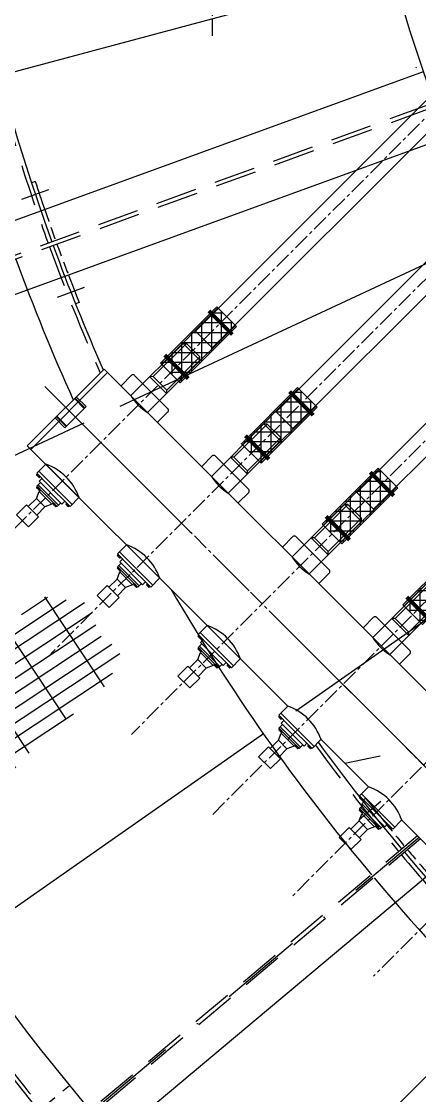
# Model space of a CAD drawing. Extents: x 0 to 39171, y 29931 to 57651.
# Drawn here: x 7516 to 8318, y 41440 to 43606 of the extents above; entities that cross this region are included whole.
import ezdxf

# ---------------------------------------------------------------- set-up
doc = ezdxf.new("R2010")
doc.units = 0
doc.header["$LTSCALE"] = 333.3
doc.header["$MEASUREMENT"] = 0
for name, pattern in [('CENTRO', [2, 1.25, -0.25, 0.25, -0.25]), ('DASHDOT', [1, 0.5, -0.25, 0, -0.25]), ('HIDDEN', [0.375, 0.25, -0.125]), ('LINEA-LINEETTA', [2, 1.25, -0.25, 0.25, -0.25]), ('NASCOSTA', [0.375, 0.25, -0.125]), ('PHANTOM', [2.5, 1.25, -0.25, 0.25, -0.25, 0.25, -0.25])]:
    doc.linetypes.add(name, pattern=pattern)
doc.layers.get('0').update_dxf_attribs({"linetype": 'CONTINUOUS'})
for name, color, linetype in [('50', 6, 'CONTINUOUS'), ('70', 7, 'DASHDOT'), ('LINEE025R', 1, 'CONTINUOUS'), ('QUOTA', 7, 'CONTINUOUS'), ('QUOTE', 1, 'CONTINUOUS')]:
    doc.layers.add(name, color=color, linetype=linetype)

# ---------------------------------------------------------------- blocks, each defined once
blk = doc.blocks.new('*X15')
at = {"color": 0}
for p, q in [((1270.3, 550), (1285.4, 550)), ((1300, 404.2), (1300, 544.5)), ((1257.2, 537.5), (1318.7, 537.5)), ((1244.1, 525), (1343.8, 525)), ((1250, 422), (1250, 530.6)), ((1350, 411.7), (1350, 522.7)), ((1370.6, 525), (1402.2, 525)), ((1400, 418), (1400, 527)), ((1234.8, 512.5), (1416.2, 512.5)), ((1232.3, 500), (1430.1, 500)), ((1229.8, 487.5), (1431.2, 487.5)), ((1228.9, 475), (1427.5, 475)), ((1230.6, 462.5), (1425.6, 462.5)), ((1232.2, 450), (1430.1, 450)), ((1233.7, 437.5), (1431.5, 437.5)), ((1246.8, 425), (1414.5, 425)), ((1259.9, 412.5), (1359.2, 412.5)), ((1273, 400), (1281.3, 400))]:
    blk.add_line(p, q, dxfattribs=at)
blk = doc.blocks.new('A$C34546F79')
at = {"layer": 'QUOTE'}
h = blk.add_hatch(dxfattribs=at)
h.set_pattern_fill('ANSI37', color=256, scale=160, angle=45, style=0)
h.set_pattern_definition([(90, (-32140.94, -61899.589), (-20, 2e-11), []), (180, (-32140.94, -61899.589), (-2e-11, -20), [])])
h.paths.add_polyline_path([(39.6, 152.7), (0, 113.1), (113.1, 0), (152.7, 39.6)])
at = {"layer": 'QUOTE', "color": 7}
for p, q in [((39.6, 152.7), (0, 113.1)), ((152.7, 39.6), (39.6, 152.7)), ((0, 113.1), (113.1, 0)), ((113.1, 0), (152.7, 39.6))]:
    blk.add_line(p, q, dxfattribs=at)
at = {"layer": 'QUOTE'}
for p, q in [((150.6, 37.5), (37.5, 150.6)), ((2.1, 115.3), (115.3, 2.1))]:
    blk.add_line(p, q, dxfattribs=at)
at = {"layer": 'QUOTE', "color": 7, "const_width": 8}
for points in [[(8.1, 97), (55.7, 144.7)], [(97, 8.1), (144.7, 55.7)]]:
    blk.add_lwpolyline(points, dxfattribs=at)
blk = doc.blocks.new('64F1')
at = {"color": 7}
for p, q in [((-25693.5, 40190.3), (-25856.1, 40923.8)), ((-25646.6, 40200.7), (-25809.2, 40934.2)), ((-25469, 40240.2), (-25610.9, 40880.6)), ((-25422.1, 40250.5), (-25564.1, 40891)), ((-25244.4, 40290), (-25365.8, 40837.4)), ((-25197.5, 40300.3), (-25318.9, 40847.7)), ((-25008.6, 40311.5), (-24988.1, 40218.7)), ((-25008.6, 40311.5), (-24988.1, 40218.7)), ((-24971.2, 40319.8), (-24950.7, 40227)), ((-24971.2, 40319.8), (-24950.7, 40227)), ((-24965.3, 40316), (-24933, 40170.3)), ((-24965.3, 40316), (-24933, 40170.3)), ((-24307.4, 40309.2), (-25727.9, 39994.2)), ((-24307.4, 40309.2), (-25727.9, 39994.2)), ((-25197.5, 40300.3), (-25244.4, 40290)), ((-25197.5, 40300.3), (-25244.4, 40290)), ((-25012.4, 40305.5), (-24980.1, 40159.8)), ((-25012.4, 40305.5), (-24980.1, 40159.8)), ((-25233.2, 40261.7), (-25195.8, 40270)), ((-25233.2, 40261.7), (-25195.8, 40270)), ((-25189.8, 40266.2), (-25195.8, 40270)), ((-25195.8, 40270), (-25175.2, 40177.2)), ((-25189.8, 40266.2), (-25195.8, 40270)), ((-25195.8, 40270), (-25175.2, 40177.2)), ((-25422.1, 40250.5), (-25469, 40240.2)), ((-25422.1, 40250.5), (-25469, 40240.2)), ((-25237, 40255.7), (-25189.8, 40266.2)), ((-25237, 40255.7), (-25189.8, 40266.2)), ((-25233.2, 40261.7), (-25237, 40255.7)), ((-25233.2, 40261.7), (-25237, 40255.7)), ((-25237, 40255.7), (-25204.7, 40110)), ((-25237, 40255.7), (-25204.7, 40110)), ((-25233.2, 40261.7), (-25212.6, 40169)), ((-25233.2, 40261.7), (-25212.6, 40169)), ((-25189.8, 40266.2), (-25157.5, 40120.5)), ((-25189.8, 40266.2), (-25157.5, 40120.5)), ((-24944.7, 40223.2), (-24950.7, 40227)), ((-24944.7, 40223.2), (-24950.7, 40227)), ((-24944.7, 40223.2), (-24950.7, 40227)), ((-24944.7, 40223.2), (-24950.7, 40227)), ((-25461.5, 40206), (-25414.4, 40216.4)), ((-25461.5, 40206), (-25414.4, 40216.4)), ((-25457.7, 40211.9), (-25461.5, 40206)), ((-25457.7, 40211.9), (-25461.5, 40206)), ((-25461.5, 40206), (-25429.2, 40060.2)), ((-25461.5, 40206), (-25429.2, 40060.2)), ((-25457.7, 40211.9), (-25420.3, 40220.2)), ((-25457.7, 40211.9), (-25420.3, 40220.2)), ((-25457.7, 40211.9), (-25437.2, 40119.2)), ((-25457.7, 40211.9), (-25437.2, 40119.2)), ((-25414.4, 40216.4), (-25420.3, 40220.2)), ((-25420.3, 40220.2), (-25399.8, 40127.5)), ((-25414.4, 40216.4), (-25420.3, 40220.2)), ((-25420.3, 40220.2), (-25399.8, 40127.5)), ((-25414.4, 40216.4), (-25382.1, 40070.7)), ((-25414.4, 40216.4), (-25382.1, 40070.7)), ((-24917.2, 40208.8), (-25010.8, 40188.1)), ((-24917.2, 40208.8), (-25010.8, 40188.1)), ((-24917.2, 40208.8), (-25010.8, 40188.1)), ((-24917.2, 40208.8), (-25010.8, 40188.1)), ((-24988.1, 40218.7), (-24991.9, 40212.8)), ((-24988.1, 40218.7), (-24991.9, 40212.8)), ((-24988.1, 40218.7), (-24991.9, 40212.8)), ((-24988.1, 40218.7), (-24991.9, 40212.8)), ((-24905.9, 40176.5), (-24912.5, 40205.9)), ((-24905.9, 40176.5), (-24912.5, 40205.9)), ((-24905.9, 40176.5), (-24912.5, 40205.9)), ((-24905.9, 40176.5), (-24912.5, 40205.9)), ((-25646.6, 40200.7), (-25693.5, 40190.5)), ((-25646.6, 40200.7), (-25693.5, 40190.5)), ((-25007.3, 40154), (-25013.8, 40183.4)), ((-25007.3, 40154), (-25013.8, 40183.4)), ((-25007.3, 40154), (-25013.8, 40183.4)), ((-25007.3, 40154), (-25013.8, 40183.4)), ((-25686.1, 40156.2), (-25638.9, 40166.6)), ((-25686.1, 40156.2), (-25638.9, 40166.6)), ((-25682.3, 40162.1), (-25686.1, 40156.2)), ((-25682.3, 40162.1), (-25686.1, 40156.2)), ((-25682.3, 40162.1), (-25644.9, 40170.4)), ((-25682.3, 40162.1), (-25644.9, 40170.4)), ((-25682.3, 40162.1), (-25661.7, 40069.4)), ((-25682.3, 40162.1), (-25661.7, 40069.4)), ((-25638.9, 40166.6), (-25644.9, 40170.4)), ((-25644.9, 40170.4), (-25624.3, 40077.7)), ((-25638.9, 40166.6), (-25644.9, 40170.4)), ((-25644.9, 40170.4), (-25624.3, 40077.7)), ((-25638.9, 40166.6), (-25606.6, 40020.9)), ((-25638.9, 40166.6), (-25606.6, 40020.9)), ((-25141.7, 40159.1), (-25235.3, 40138.3)), ((-25141.7, 40159.1), (-25235.3, 40138.3)), ((-25141.7, 40159.1), (-25235.3, 40138.3)), ((-25141.7, 40159.1), (-25235.3, 40138.3)), ((-25212.6, 40169), (-25216.4, 40163)), ((-25212.6, 40169), (-25216.4, 40163)), ((-25212.6, 40169), (-25216.4, 40163)), ((-25212.6, 40169), (-25216.4, 40163)), ((-25169.3, 40173.4), (-25175.2, 40177.2)), ((-25169.3, 40173.4), (-25175.2, 40177.2)), ((-25169.3, 40173.4), (-25175.2, 40177.2)), ((-25169.3, 40173.4), (-25175.2, 40177.2)), ((-25686.1, 40156.2), (-25653.8, 40010.5)), ((-25686.1, 40156.2), (-25653.8, 40010.5)), ((-25130.5, 40126.7), (-25137, 40156.1)), ((-25130.5, 40126.7), (-25137, 40156.1)), ((-25130.5, 40126.7), (-25137, 40156.1)), ((-25130.5, 40126.7), (-25137, 40156.1)), ((-25437.2, 40119.2), (-25441, 40113.2)), ((-25437.2, 40119.2), (-25441, 40113.2)), ((-25437.2, 40119.2), (-25441, 40113.2)), ((-25437.2, 40119.2), (-25441, 40113.2)), ((-25393.8, 40123.7), (-25399.8, 40127.5)), ((-25393.8, 40123.7), (-25399.8, 40127.5)), ((-25393.8, 40123.7), (-25399.8, 40127.5)), ((-25393.8, 40123.7), (-25399.8, 40127.5)), ((-25231.8, 40104.2), (-25238.3, 40133.6)), ((-25231.8, 40104.2), (-25238.3, 40133.6)), ((-25231.8, 40104.2), (-25238.3, 40133.6)), ((-25231.8, 40104.2), (-25238.3, 40133.6)), ((-25366.3, 40109.3), (-25459.9, 40088.5)), ((-25366.3, 40109.3), (-25459.9, 40088.5)), ((-25366.3, 40109.3), (-25459.9, 40088.5)), ((-25366.3, 40109.3), (-25459.9, 40088.5)), ((-25355, 40076.9), (-25361.6, 40106.3)), ((-25355, 40076.9), (-25361.6, 40106.3)), ((-25355, 40076.9), (-25361.6, 40106.3)), ((-25355, 40076.9), (-25361.6, 40106.3)), ((-25618.4, 40073.9), (-25624.3, 40077.7)), ((-25618.4, 40073.9), (-25624.3, 40077.7)), ((-25618.4, 40073.9), (-25624.3, 40077.7)), ((-25618.4, 40073.9), (-25624.3, 40077.7)), ((-25456.3, 40054.4), (-25462.9, 40083.8)), ((-25456.3, 40054.4), (-25462.9, 40083.8)), ((-25456.3, 40054.4), (-25462.9, 40083.8)), ((-25456.3, 40054.4), (-25462.9, 40083.8)), ((-25590.8, 40059.5), (-25684.4, 40038.7)), ((-25590.8, 40059.5), (-25684.4, 40038.7)), ((-25590.8, 40059.5), (-25684.4, 40038.7)), ((-25590.8, 40059.5), (-25684.4, 40038.7)), ((-25661.7, 40069.4), (-25665.5, 40063.4)), ((-25661.7, 40069.4), (-25665.5, 40063.4)), ((-25661.7, 40069.4), (-25665.5, 40063.4)), ((-25661.7, 40069.4), (-25665.5, 40063.4)), ((-25579.6, 40027.1), (-25586.1, 40056.5)), ((-25579.6, 40027.1), (-25586.1, 40056.5)), ((-25579.6, 40027.1), (-25586.1, 40056.5)), ((-25579.6, 40027.1), (-25586.1, 40056.5)), ((-25680.9, 40004.7), (-25687.4, 40034.1)), ((-25680.9, 40004.7), (-25687.4, 40034.1)), ((-25680.9, 40004.7), (-25687.4, 40034.1)), ((-25680.9, 40004.7), (-25687.4, 40034.1)), ((-24506.5, 40040.6), (-24638.3, 40011.4)), ((-24506.5, 40040.6), (-24638.3, 40011.4)), ((-25680.5, 39780.3), (-25727.9, 39994.2)), ((-25680.5, 39780.3), (-25727.9, 39994.2)), ((-25670.7, 39782.5), (-25718.1, 39996.4)), ((-25670.7, 39782.5), (-25718.1, 39996.4)), ((-24731, 39990.8), (-24862.8, 39961.6)), ((-24731, 39990.8), (-24862.8, 39961.6)), ((-24955.6, 39941), (-25087.4, 39911.8)), ((-24955.6, 39941), (-25087.4, 39911.8)), ((-25180.1, 39891.3), (-25087.4, 39911.8)), ((-25180.1, 39891.3), (-25680.5, 39780.3)), ((-25629.2, 39791.7), (-25536.4, 39812.3))]:
    blk.add_line(p, q, dxfattribs=at)
at = {"color": 7, "linetype": 'LINEA-LINEETTA'}
for p, q in [((-25762.7, 39874.3), (-23880.9, 40291.5)), ((-24991.9, 40212.8), (-24944.7, 40223.2)), ((-24991.9, 40212.8), (-24944.7, 40223.2)), ((-24991.9, 40212.8), (-24944.7, 40223.2)), ((-24991.9, 40212.8), (-24944.7, 40223.2)), ((-24988.1, 40218.7), (-24950.7, 40227)), ((-24988.1, 40218.7), (-24950.7, 40227)), ((-24988.1, 40218.7), (-24950.7, 40227)), ((-24988.1, 40218.7), (-24950.7, 40227)), ((-25216.4, 40163), (-25169.3, 40173.4)), ((-25216.4, 40163), (-25169.3, 40173.4)), ((-25216.4, 40163), (-25169.3, 40173.4)), ((-25216.4, 40163), (-25169.3, 40173.4)), ((-25212.6, 40169), (-25175.2, 40177.2)), ((-25212.6, 40169), (-25175.2, 40177.2)), ((-25212.6, 40169), (-25175.2, 40177.2)), ((-25212.6, 40169), (-25175.2, 40177.2)), ((-25441, 40113.2), (-25393.8, 40123.7)), ((-25441, 40113.2), (-25393.8, 40123.7)), ((-25441, 40113.2), (-25393.8, 40123.7)), ((-25441, 40113.2), (-25393.8, 40123.7)), ((-25437.2, 40119.2), (-25399.8, 40127.5)), ((-25437.2, 40119.2), (-25399.8, 40127.5)), ((-25437.2, 40119.2), (-25399.8, 40127.5)), ((-25437.2, 40119.2), (-25399.8, 40127.5)), ((-25665.5, 40063.4), (-25618.4, 40073.9)), ((-25665.5, 40063.4), (-25618.4, 40073.9)), ((-25665.5, 40063.4), (-25618.4, 40073.9)), ((-25665.5, 40063.4), (-25618.4, 40073.9)), ((-25661.7, 40069.4), (-25624.3, 40077.7)), ((-25661.7, 40069.4), (-25624.3, 40077.7)), ((-25661.7, 40069.4), (-25624.3, 40077.7)), ((-25661.7, 40069.4), (-25624.3, 40077.7))]:
    blk.add_line(p, q, dxfattribs=at)
at = {"color": 7, "linetype": 'Continuous'}
for p, q in [((-24632.7, 39986.3), (-24638.2, 40011.1)), ((-24632.7, 39986.3), (-24638.2, 40011.1)), ((-24725.4, 39965.7), (-24731, 39990.8)), ((-24725.4, 39965.7), (-24731, 39990.8)), ((-24726.7, 39971.6), (-24646.9, 39989.3)), ((-24726.7, 39971.6), (-24646.9, 39989.3)), ((-24695.3, 39972.4), (-24632.7, 39986.3)), ((-24695.3, 39972.4), (-24632.7, 39986.3)), ((-24646.9, 39989.3), (-24634, 39992.1)), ((-24646.9, 39989.3), (-24634, 39992.1)), ((-24634.7, 39985.8), (-24642, 39984.2)), ((-24634.7, 39985.8), (-24642, 39984.2)), ((-24636.2, 39984.1), (-24636.5, 39985.4)), ((-24636.2, 39984.1), (-24636.5, 39985.4)), ((-24634.4, 39984.5), (-24634.7, 39985.8)), ((-24634.4, 39984.5), (-24634.7, 39985.8)), ((-24725.4, 39965.7), (-24695.3, 39972.4)), ((-24725.4, 39965.7), (-24695.3, 39972.4)), ((-24723.5, 39966.2), (-24716.2, 39967.8)), ((-24723.5, 39966.2), (-24716.2, 39967.8)), ((-24723.2, 39964.8), (-24723.5, 39966.2)), ((-24723.2, 39964.8), (-24723.5, 39966.2)), ((-24723.2, 39964.8), (-24723, 39964)), ((-24723.2, 39964.8), (-24723, 39964)), ((-24716.5, 39964.9), (-24722, 39963.7)), ((-24716.5, 39964.9), (-24722, 39963.7)), ((-24721.3, 39965.2), (-24721.6, 39966.6)), ((-24721.3, 39965.2), (-24721.6, 39966.6)), ((-24721.3, 39965.2), (-24721.2, 39964.4)), ((-24721.3, 39965.2), (-24721.2, 39964.4)), ((-24717.7, 39966.1), (-24718, 39967.4)), ((-24717.7, 39966.1), (-24718, 39967.4)), ((-24717.7, 39966.1), (-24717.5, 39965.2)), ((-24717.7, 39966.1), (-24717.5, 39965.2)), ((-24715.9, 39966.5), (-24716.2, 39967.8)), ((-24715.9, 39966.5), (-24716.2, 39967.8)), ((-24715.9, 39966.5), (-24715.7, 39965.6)), ((-24715.9, 39966.5), (-24715.7, 39965.6)), ((-24709.1, 39961.2), (-24710.8, 39969)), ((-24709.1, 39961.2), (-24710.8, 39969)), ((-24709.1, 39961.2), (-24645.6, 39975.2)), ((-24709.1, 39961.2), (-24645.6, 39975.2)), ((-24704.2, 39955.5), (-24647.6, 39968.1)), ((-24704.2, 39955.5), (-24647.6, 39968.1)), ((-24703.5, 39952.1), (-24646.8, 39964.6)), ((-24703.5, 39952.1), (-24646.8, 39964.6)), ((-24648.3, 39964.3), (-24655.6, 39962.7)), ((-24648.3, 39964.3), (-24655.6, 39962.7)), ((-24653.5, 39961.8), (-24653.8, 39963.1)), ((-24653.5, 39961.8), (-24653.8, 39963.1)), ((-24649.9, 39962.6), (-24650.2, 39963.9)), ((-24649.9, 39962.6), (-24650.2, 39963.9)), ((-24646.8, 39964.6), (-24649, 39974.5)), ((-24646.8, 39964.6), (-24649, 39974.5)), ((-24648, 39963), (-24648.3, 39964.3)), ((-24648, 39963), (-24648.3, 39964.3)), ((-24645.6, 39975.2), (-24647.3, 39983)), ((-24645.6, 39975.2), (-24647.3, 39983)), ((-24641.7, 39982.9), (-24642, 39984.2)), ((-24641.7, 39982.9), (-24642, 39984.2)), ((-24641.7, 39982.9), (-24641.5, 39982.1)), ((-24641.7, 39982.9), (-24641.5, 39982.1)), ((-24640.5, 39981.7), (-24635, 39983)), ((-24640.5, 39981.7), (-24635, 39983)), ((-24639.9, 39983.3), (-24640.2, 39984.6)), ((-24639.9, 39983.3), (-24640.2, 39984.6)), ((-24639.9, 39983.3), (-24639.7, 39982.5)), ((-24639.9, 39983.3), (-24639.7, 39982.5)), ((-24636.2, 39984.1), (-24636, 39983.3)), ((-24636.2, 39984.1), (-24636, 39983.3)), ((-24634.4, 39984.5), (-24634.2, 39983.7)), ((-24634.4, 39984.5), (-24634.2, 39983.7)), ((-24871.5, 39939.5), (-24858.5, 39942.4)), ((-24871.5, 39939.5), (-24858.5, 39942.4)), ((-24857.2, 39936.5), (-24862.7, 39961.3)), ((-24857.2, 39936.5), (-24862.7, 39961.3)), ((-24703.5, 39952.1), (-24705.7, 39961.9)), ((-24703.5, 39952.1), (-24705.7, 39961.9)), ((-24702, 39952.4), (-24694.7, 39954)), ((-24702, 39952.4), (-24694.7, 39954)), ((-24701.7, 39951.1), (-24702, 39952.4)), ((-24701.7, 39951.1), (-24702, 39952.4)), ((-24701.7, 39951.1), (-24701.5, 39950.3)), ((-24701.7, 39951.1), (-24701.5, 39950.3)), ((-24695, 39951.1), (-24700.5, 39949.9)), ((-24695, 39951.1), (-24700.5, 39949.9)), ((-24699.9, 39951.5), (-24700.1, 39952.8)), ((-24699.9, 39951.5), (-24700.1, 39952.8)), ((-24699.9, 39951.5), (-24699.7, 39950.7)), ((-24699.9, 39951.5), (-24699.7, 39950.7)), ((-24696.2, 39952.3), (-24696.5, 39953.6)), ((-24696.2, 39952.3), (-24696.5, 39953.6)), ((-24696.2, 39952.3), (-24696, 39951.5)), ((-24696.2, 39952.3), (-24696, 39951.5)), ((-24694.4, 39952.7), (-24694.7, 39954)), ((-24694.4, 39952.7), (-24694.7, 39954)), ((-24694.4, 39952.7), (-24694.2, 39951.9)), ((-24694.4, 39952.7), (-24694.2, 39951.9)), ((-24692.9, 39954.4), (-24692, 39950.4)), ((-24692.9, 39954.4), (-24692, 39950.4)), ((-24692, 39950.4), (-24656.5, 39958.2)), ((-24692, 39950.4), (-24656.5, 39958.2)), ((-24683.1, 39938), (-24692, 39950.4)), ((-24683.1, 39938), (-24692, 39950.4)), ((-24683.1, 39938), (-24659.4, 39943.3)), ((-24683.1, 39938), (-24659.4, 39943.3)), ((-24656.5, 39958.2), (-24659.4, 39943.3)), ((-24656.5, 39958.2), (-24659.4, 39943.3)), ((-24654.3, 39920.4), (-24659.4, 39943.3)), ((-24654.3, 39920.4), (-24659.4, 39943.3)), ((-24657.4, 39962.3), (-24656.5, 39958.2)), ((-24657.4, 39962.3), (-24656.5, 39958.2)), ((-24655.3, 39961.3), (-24655.6, 39962.7)), ((-24655.3, 39961.3), (-24655.6, 39962.7)), ((-24655.3, 39961.3), (-24655.2, 39960.5)), ((-24655.3, 39961.3), (-24655.2, 39960.5)), ((-24654.1, 39960.2), (-24648.6, 39961.4)), ((-24654.1, 39960.2), (-24648.6, 39961.4)), ((-24653.5, 39961.8), (-24653.3, 39960.9)), ((-24653.5, 39961.8), (-24653.3, 39960.9)), ((-24649.9, 39962.6), (-24649.7, 39961.7)), ((-24649.9, 39962.6), (-24649.7, 39961.7)), ((-24648, 39963), (-24647.9, 39962.1)), ((-24648, 39963), (-24647.9, 39962.1)), ((-24950, 39915.9), (-24955.6, 39941)), ((-24950, 39915.9), (-24955.6, 39941)), ((-24951.3, 39921.8), (-24871.5, 39939.5)), ((-24951.3, 39921.8), (-24871.5, 39939.5)), ((-24950, 39915.9), (-24919.8, 39922.6)), ((-24933.6, 39911.4), (-24870.1, 39925.5)), ((-24919.8, 39922.6), (-24857.2, 39936.5)), ((-24871.4, 39914.8), (-24873.6, 39924.7)), ((-24870.1, 39925.5), (-24871.8, 39933.3)), ((-24859.2, 39936.1), (-24866.5, 39934.4)), ((-24866.2, 39933.1), (-24866.5, 39934.4)), ((-24866.2, 39933.1), (-24866.1, 39932.3)), ((-24865, 39932), (-24859.5, 39933.2)), ((-24864.4, 39933.5), (-24864.7, 39934.8)), ((-24864.4, 39933.5), (-24864.2, 39932.7)), ((-24860.8, 39934.3), (-24861, 39935.7)), ((-24860.8, 39934.3), (-24860.6, 39933.5)), ((-24858.9, 39934.7), (-24859.2, 39936.1)), ((-24858.9, 39934.7), (-24858.7, 39933.9)), ((-24678, 39915.1), (-24683.1, 39938)), ((-24678, 39915.1), (-24683.1, 39938)), ((-24682.7, 39914.1), (-24649.6, 39921.4)), ((-24643.5, 39893.8), (-24649.6, 39921.4)), ((-25081.8, 39886.7), (-25087.3, 39911.5)), ((-25081.8, 39886.7), (-25087.3, 39911.5)), ((-24948, 39916.4), (-24940.7, 39918)), ((-24947.7, 39915.1), (-24948, 39916.4)), ((-24947.7, 39915.1), (-24947.5, 39914.2)), ((-24941, 39915.1), (-24946.5, 39913.9)), ((-24945.9, 39915.5), (-24946.2, 39916.8)), ((-24945.9, 39915.5), (-24945.7, 39914.6)), ((-24942.2, 39916.3), (-24942.5, 39917.6)), ((-24942.2, 39916.3), (-24942.1, 39915.5)), ((-24940.4, 39916.7), (-24940.7, 39918)), ((-24940.4, 39916.7), (-24940.2, 39915.9)), ((-24933.6, 39911.4), (-24935.4, 39919.2)), ((-24928, 39902.3), (-24930.2, 39912.1)), ((-24928.8, 39905.7), (-24872.1, 39918.3)), ((-24928, 39902.3), (-24871.4, 39914.8)), ((-24926.5, 39902.6), (-24919.2, 39904.2)), ((-24926.2, 39901.3), (-24926.5, 39902.6)), ((-24926.2, 39901.3), (-24926, 39900.5)), ((-24919.5, 39901.3), (-24925, 39900.1)), ((-24924.4, 39901.7), (-24924.7, 39903)), ((-24924.4, 39901.7), (-24924.2, 39900.9)), ((-24920.7, 39902.5), (-24921, 39903.8)), ((-24920.7, 39902.5), (-24920.6, 39901.7)), ((-24918.9, 39902.9), (-24919.2, 39904.2)), ((-24918.9, 39902.9), (-24918.7, 39902.1)), ((-24917.5, 39904.6), (-24916.6, 39900.6)), ((-24916.6, 39900.6), (-24881, 39908.5)), ((-24907.6, 39888.2), (-24916.6, 39900.6)), ((-24881, 39908.5), (-24883.9, 39893.5)), ((-24881.9, 39912.5), (-24881, 39908.5)), ((-24872.9, 39914.5), (-24880.2, 39912.9)), ((-24879.9, 39911.6), (-24880.2, 39912.9)), ((-24879.9, 39911.6), (-24879.7, 39910.7)), ((-24878.7, 39910.4), (-24873.2, 39911.6)), ((-24878.1, 39912), (-24878.4, 39913.3)), ((-24878.1, 39912), (-24877.9, 39911.2)), ((-24874.4, 39912.8), (-24874.7, 39914.1)), ((-24874.4, 39912.8), (-24874.2, 39912)), ((-24872.6, 39913.2), (-24872.9, 39914.5)), ((-24872.6, 39913.2), (-24872.4, 39912.4)), ((-24676.6, 39886.5), (-24682.7, 39914.1)), ((-25174.5, 39866.2), (-25180.1, 39891.3)), ((-25174.5, 39866.2), (-25180.1, 39891.3)), ((-25175.8, 39872), (-25096, 39889.7)), ((-25175.8, 39872), (-25096, 39889.7)), ((-25144.4, 39872.8), (-25081.8, 39886.7)), ((-25144.4, 39872.8), (-25081.8, 39886.7)), ((-25094.7, 39875.7), (-25096.4, 39883.5)), ((-25094.7, 39875.7), (-25096.4, 39883.5)), ((-25096, 39889.7), (-25083.1, 39892.6)), ((-25096, 39889.7), (-25083.1, 39892.6)), ((-25083.8, 39886.3), (-25091.1, 39884.7)), ((-25083.8, 39886.3), (-25091.1, 39884.7)), ((-25090.8, 39883.3), (-25091.1, 39884.7)), ((-25090.8, 39883.3), (-25091.1, 39884.7)), ((-25090.8, 39883.3), (-25090.6, 39882.5)), ((-25090.8, 39883.3), (-25090.6, 39882.5)), ((-25089.6, 39882.2), (-25084.1, 39883.4)), ((-25089.6, 39882.2), (-25084.1, 39883.4)), ((-25089, 39883.7), (-25089.2, 39885.1)), ((-25089, 39883.7), (-25089.2, 39885.1)), ((-25089, 39883.7), (-25088.8, 39882.9)), ((-25089, 39883.7), (-25088.8, 39882.9)), ((-25085.3, 39884.6), (-25085.6, 39885.9)), ((-25085.3, 39884.6), (-25085.6, 39885.9)), ((-25085.3, 39884.6), (-25085.1, 39883.7)), ((-25085.3, 39884.6), (-25085.1, 39883.7)), ((-25083.5, 39885), (-25083.8, 39886.3)), ((-25083.5, 39885), (-25083.8, 39886.3)), ((-25083.5, 39885), (-25083.3, 39884.1)), ((-25083.5, 39885), (-25083.3, 39884.1)), ((-24907.6, 39888.2), (-24883.9, 39893.5)), ((-24902.6, 39865.4), (-24907.6, 39888.2)), ((-24878.8, 39870.6), (-24883.9, 39893.5)), ((-24643.5, 39893.8), (-24676.6, 39886.5)), ((-25306.3, 39836.9), (-25311.8, 39861.8)), ((-25174.5, 39866.2), (-25144.4, 39872.8)), ((-25174.5, 39866.2), (-25144.4, 39872.8)), ((-25172.6, 39866.6), (-25165.2, 39868.2)), ((-25172.6, 39866.6), (-25165.2, 39868.2)), ((-25172.3, 39865.3), (-25172.6, 39866.6)), ((-25172.3, 39865.3), (-25172.6, 39866.6)), ((-25172.3, 39865.3), (-25172.1, 39864.5)), ((-25172.3, 39865.3), (-25172.1, 39864.5)), ((-25165.6, 39865.3), (-25171, 39864.1)), ((-25165.6, 39865.3), (-25171, 39864.1)), ((-25170.4, 39865.7), (-25170.7, 39867)), ((-25170.4, 39865.7), (-25170.7, 39867)), ((-25170.4, 39865.7), (-25170.3, 39864.9)), ((-25170.4, 39865.7), (-25170.3, 39864.9)), ((-25166.8, 39866.5), (-25167.1, 39867.8)), ((-25166.8, 39866.5), (-25167.1, 39867.8)), ((-25166.8, 39866.5), (-25166.6, 39865.7)), ((-25166.8, 39866.5), (-25166.6, 39865.7)), ((-25165, 39866.9), (-25165.2, 39868.2)), ((-25165, 39866.9), (-25165.2, 39868.2)), ((-25165, 39866.9), (-25164.8, 39866.1)), ((-25165, 39866.9), (-25164.8, 39866.1)), ((-25158.2, 39861.6), (-25159.9, 39869.4)), ((-25158.2, 39861.6), (-25159.9, 39869.4)), ((-25158.2, 39861.6), (-25094.7, 39875.7)), ((-25158.2, 39861.6), (-25094.7, 39875.7)), ((-25152.6, 39852.5), (-25154.8, 39862.4)), ((-25152.6, 39852.5), (-25154.8, 39862.4)), ((-25153.3, 39856), (-25096.7, 39868.5)), ((-25153.3, 39856), (-25096.7, 39868.5)), ((-25152.6, 39852.5), (-25095.9, 39865.1)), ((-25152.6, 39852.5), (-25095.9, 39865.1)), ((-25142, 39854.8), (-25141.1, 39850.8)), ((-25142, 39854.8), (-25141.1, 39850.8)), ((-25141.1, 39850.8), (-25105.6, 39858.7)), ((-25141.1, 39850.8), (-25105.6, 39858.7)), ((-25105.6, 39858.7), (-25108.5, 39843.7)), ((-25105.6, 39858.7), (-25108.5, 39843.7)), ((-25106.5, 39862.7), (-25105.6, 39858.7)), ((-25106.5, 39862.7), (-25105.6, 39858.7)), ((-25097.4, 39864.7), (-25104.7, 39863.1)), ((-25097.4, 39864.7), (-25104.7, 39863.1)), ((-25104.4, 39861.8), (-25104.7, 39863.1)), ((-25104.4, 39861.8), (-25104.7, 39863.1)), ((-25104.4, 39861.8), (-25104.3, 39861)), ((-25104.4, 39861.8), (-25104.3, 39861)), ((-25103.2, 39860.6), (-25097.7, 39861.8)), ((-25103.2, 39860.6), (-25097.7, 39861.8)), ((-25102.6, 39862.2), (-25102.9, 39863.5)), ((-25102.6, 39862.2), (-25102.9, 39863.5)), ((-25102.6, 39862.2), (-25102.4, 39861.4)), ((-25102.6, 39862.2), (-25102.4, 39861.4)), ((-25099, 39863), (-25099.2, 39864.3)), ((-25099, 39863), (-25099.2, 39864.3)), ((-25099, 39863), (-25098.8, 39862.2)), ((-25099, 39863), (-25098.8, 39862.2)), ((-25095.9, 39865.1), (-25098.1, 39874.9)), ((-25095.9, 39865.1), (-25098.1, 39874.9)), ((-25097.1, 39863.4), (-25097.4, 39864.7)), ((-25097.1, 39863.4), (-25097.4, 39864.7)), ((-25097.1, 39863.4), (-25096.9, 39862.6)), ((-25097.1, 39863.4), (-25096.9, 39862.6)), ((-24907.3, 39864.3), (-24874.1, 39871.7)), ((-24901.1, 39836.7), (-24907.3, 39864.3)), ((-24868, 39844), (-24874.1, 39871.7)), ((-25399.1, 39816.4), (-25404.7, 39841.5)), ((-25400.4, 39822.2), (-25320.6, 39839.9)), ((-25368.9, 39823.1), (-25306.3, 39836.9)), ((-25319.2, 39825.9), (-25320.9, 39833.7)), ((-25320.6, 39839.9), (-25307.6, 39842.8)), ((-25308.3, 39836.5), (-25315.6, 39834.9)), ((-25315.3, 39833.6), (-25315.6, 39834.9)), ((-25315.3, 39833.6), (-25315.1, 39832.7)), ((-25314.1, 39832.4), (-25308.6, 39833.6)), ((-25313.5, 39834), (-25313.8, 39835.3)), ((-25313.5, 39834), (-25313.3, 39833.1)), ((-25309.8, 39834.8), (-25310.1, 39836.1)), ((-25309.8, 39834.8), (-25309.7, 39834)), ((-25308, 39835.2), (-25308.3, 39836.5)), ((-25308, 39835.2), (-25307.8, 39834.4)), ((-25151.1, 39852.8), (-25143.8, 39854.4)), ((-25151.1, 39852.8), (-25143.8, 39854.4)), ((-25150.8, 39851.5), (-25151.1, 39852.8)), ((-25150.8, 39851.5), (-25151.1, 39852.8)), ((-25150.8, 39851.5), (-25150.6, 39850.7)), ((-25150.8, 39851.5), (-25150.6, 39850.7)), ((-25144.1, 39851.6), (-25149.6, 39850.3)), ((-25144.1, 39851.6), (-25149.6, 39850.3)), ((-25149, 39851.9), (-25149.2, 39853.2)), ((-25149, 39851.9), (-25149.2, 39853.2)), ((-25149, 39851.9), (-25148.8, 39851.1)), ((-25149, 39851.9), (-25148.8, 39851.1)), ((-25145.3, 39852.7), (-25145.6, 39854)), ((-25145.3, 39852.7), (-25145.6, 39854)), ((-25145.3, 39852.7), (-25145.1, 39851.9)), ((-25145.3, 39852.7), (-25145.1, 39851.9)), ((-25143.5, 39853.1), (-25143.8, 39854.4)), ((-25143.5, 39853.1), (-25143.8, 39854.4)), ((-25143.5, 39853.1), (-25143.3, 39852.3)), ((-25143.5, 39853.1), (-25143.3, 39852.3)), ((-25132.2, 39838.4), (-25141.1, 39850.8)), ((-25132.2, 39838.4), (-25141.1, 39850.8)), ((-25132.2, 39838.4), (-25108.5, 39843.7)), ((-25132.2, 39838.4), (-25108.5, 39843.7)), ((-25127.1, 39815.6), (-25132.2, 39838.4)), ((-25127.1, 39815.6), (-25132.2, 39838.4)), ((-25103.4, 39820.8), (-25108.5, 39843.7)), ((-25103.4, 39820.8), (-25108.5, 39843.7)), ((-24868, 39844), (-24901.1, 39836.7)), ((-25530.9, 39787.2), (-25536.4, 39812)), ((-25530.9, 39787.2), (-25536.4, 39812)), ((-25399.1, 39816.4), (-25368.9, 39823.1)), ((-25397.1, 39816.8), (-25389.8, 39818.4)), ((-25396.8, 39815.5), (-25397.1, 39816.8)), ((-25396.8, 39815.5), (-25396.6, 39814.7)), ((-25390.1, 39815.5), (-25395.6, 39814.3)), ((-25395, 39815.9), (-25395.3, 39817.2)), ((-25395, 39815.9), (-25394.8, 39815.1)), ((-25391.3, 39816.7), (-25391.6, 39818)), ((-25391.3, 39816.7), (-25391.1, 39815.9)), ((-25389.5, 39817.1), (-25389.8, 39818.4)), ((-25389.5, 39817.1), (-25389.3, 39816.3)), ((-25382.7, 39811.8), (-25384.5, 39819.6)), ((-25382.7, 39811.8), (-25319.2, 39825.9)), ((-25377.1, 39802.7), (-25379.3, 39812.6)), ((-25377.9, 39806.2), (-25321.2, 39818.7)), ((-25377.1, 39802.7), (-25320.5, 39815.3)), ((-25331, 39812.9), (-25330.1, 39808.9)), ((-25322, 39814.9), (-25329.3, 39813.3)), ((-25329, 39812), (-25329.3, 39813.3)), ((-25329, 39812), (-25328.8, 39811.2)), ((-25327.8, 39810.8), (-25322.3, 39812.1)), ((-25327.2, 39812.4), (-25327.5, 39813.7)), ((-25327.2, 39812.4), (-25327, 39811.6)), ((-25323.5, 39813.2), (-25323.8, 39814.5)), ((-25323.5, 39813.2), (-25323.3, 39812.4)), ((-25320.5, 39815.3), (-25322.7, 39825.1)), ((-25321.7, 39813.6), (-25322, 39814.9)), ((-25321.7, 39813.6), (-25321.5, 39812.8)), ((-25131.8, 39814.5), (-25098.7, 39821.9)), ((-25131.8, 39814.5), (-25098.7, 39821.9)), ((-25125.7, 39786.9), (-25131.8, 39814.5)), ((-25125.7, 39786.9), (-25131.8, 39814.5)), ((-25092.6, 39794.3), (-25098.7, 39821.9)), ((-25092.6, 39794.3), (-25098.7, 39821.9)), ((-25623.6, 39766.6), (-25629.2, 39791.7)), ((-25623.6, 39766.6), (-25629.2, 39791.7)), ((-25624.9, 39772.4), (-25545.1, 39790.1)), ((-25624.9, 39772.4), (-25545.1, 39790.1)), ((-25545.1, 39790.1), (-25532.2, 39793)), ((-25545.1, 39790.1), (-25532.2, 39793)), ((-25375.6, 39803), (-25368.3, 39804.7)), ((-25375.3, 39801.7), (-25375.6, 39803)), ((-25375.3, 39801.7), (-25375.1, 39800.9)), ((-25368.6, 39801.8), (-25374.1, 39800.6)), ((-25373.5, 39802.1), (-25373.8, 39803.5)), ((-25373.5, 39802.1), (-25373.3, 39801.3)), ((-25369.8, 39802.9), (-25370.1, 39804.3)), ((-25369.8, 39802.9), (-25369.7, 39802.1)), ((-25368, 39803.3), (-25368.3, 39804.7)), ((-25368, 39803.3), (-25367.8, 39802.5)), ((-25366.6, 39805), (-25365.7, 39801)), ((-25365.7, 39801), (-25330.1, 39808.9)), ((-25356.7, 39788.7), (-25365.7, 39801)), ((-25356.7, 39788.7), (-25333, 39793.9)), ((-25330.1, 39808.9), (-25333, 39793.9)), ((-25327.9, 39771.1), (-25333, 39793.9)), ((-25092.6, 39794.3), (-25125.7, 39786.9)), ((-25092.6, 39794.3), (-25125.7, 39786.9)), ((-25623.6, 39766.6), (-25593.5, 39773.3)), ((-25623.6, 39766.6), (-25593.5, 39773.3)), ((-25621.7, 39767), (-25614.3, 39768.6)), ((-25621.7, 39767), (-25614.3, 39768.6)), ((-25615.9, 39766.9), (-25616.2, 39768.2)), ((-25615.9, 39766.9), (-25616.2, 39768.2)), ((-25614.1, 39767.3), (-25614.3, 39768.6)), ((-25614.1, 39767.3), (-25614.3, 39768.6)), ((-25607.3, 39762), (-25609, 39769.8)), ((-25607.3, 39762), (-25609, 39769.8)), ((-25607.3, 39762), (-25543.8, 39776.1)), ((-25607.3, 39762), (-25543.8, 39776.1)), ((-25602.4, 39756.4), (-25545.8, 39769)), ((-25602.4, 39756.4), (-25545.8, 39769)), ((-25593.5, 39773.3), (-25530.9, 39787.2)), ((-25593.5, 39773.3), (-25530.9, 39787.2)), ((-25545, 39765.5), (-25547.2, 39775.4)), ((-25545, 39765.5), (-25547.2, 39775.4)), ((-25543.8, 39776.1), (-25545.5, 39783.9)), ((-25543.8, 39776.1), (-25545.5, 39783.9)), ((-25532.9, 39786.7), (-25540.2, 39785.1)), ((-25532.9, 39786.7), (-25540.2, 39785.1)), ((-25539.9, 39783.8), (-25540.2, 39785.1)), ((-25539.9, 39783.8), (-25540.2, 39785.1)), ((-25539.9, 39783.8), (-25539.7, 39783)), ((-25539.9, 39783.8), (-25539.7, 39783)), ((-25538.7, 39782.6), (-25533.2, 39783.8)), ((-25538.7, 39782.6), (-25533.2, 39783.8)), ((-25538.1, 39784.2), (-25538.3, 39785.5)), ((-25538.1, 39784.2), (-25538.3, 39785.5)), ((-25538.1, 39784.2), (-25537.9, 39783.4)), ((-25538.1, 39784.2), (-25537.9, 39783.4)), ((-25534.4, 39785), (-25534.7, 39786.3)), ((-25534.4, 39785), (-25534.7, 39786.3)), ((-25534.4, 39785), (-25534.2, 39784.2)), ((-25534.4, 39785), (-25534.2, 39784.2)), ((-25532.6, 39785.4), (-25532.9, 39786.7)), ((-25532.6, 39785.4), (-25532.9, 39786.7)), ((-25532.6, 39785.4), (-25532.4, 39784.6)), ((-25532.6, 39785.4), (-25532.4, 39784.6)), ((-25351.7, 39765.8), (-25356.7, 39788.7)), ((-25356.4, 39764.8), (-25323.2, 39772.1)), ((-25317.1, 39744.5), (-25323.2, 39772.1)), ((-25621.4, 39765.7), (-25621.7, 39767)), ((-25621.4, 39765.7), (-25621.7, 39767)), ((-25621.4, 39765.7), (-25621.2, 39764.9)), ((-25621.4, 39765.7), (-25621.2, 39764.9)), ((-25614.7, 39765.8), (-25620.1, 39764.5)), ((-25614.7, 39765.8), (-25620.1, 39764.5)), ((-25619.5, 39766.1), (-25619.8, 39767.4)), ((-25619.5, 39766.1), (-25619.8, 39767.4)), ((-25619.5, 39766.1), (-25619.4, 39765.3)), ((-25619.5, 39766.1), (-25619.4, 39765.3)), ((-25615.9, 39766.9), (-25615.7, 39766.1)), ((-25615.9, 39766.9), (-25615.7, 39766.1)), ((-25614.1, 39767.3), (-25613.9, 39766.5)), ((-25614.1, 39767.3), (-25613.9, 39766.5)), ((-25601.7, 39752.9), (-25603.9, 39762.8)), ((-25601.7, 39752.9), (-25603.9, 39762.8)), ((-25601.7, 39752.9), (-25545, 39765.5)), ((-25601.7, 39752.9), (-25545, 39765.5)), ((-25600.2, 39753.3), (-25592.9, 39754.9)), ((-25600.2, 39753.3), (-25592.9, 39754.9)), ((-25599.9, 39751.9), (-25600.2, 39753.3)), ((-25599.9, 39751.9), (-25600.2, 39753.3)), ((-25599.9, 39751.9), (-25599.7, 39751.1)), ((-25599.9, 39751.9), (-25599.7, 39751.1)), ((-25593.2, 39752), (-25598.7, 39750.8)), ((-25593.2, 39752), (-25598.7, 39750.8)), ((-25598, 39752.4), (-25598.3, 39753.7)), ((-25598, 39752.4), (-25598.3, 39753.7)), ((-25598, 39752.4), (-25597.9, 39751.5)), ((-25598, 39752.4), (-25597.9, 39751.5)), ((-25594.4, 39753.2), (-25594.7, 39754.5)), ((-25594.4, 39753.2), (-25594.7, 39754.5)), ((-25594.4, 39753.2), (-25594.2, 39752.3)), ((-25594.4, 39753.2), (-25594.2, 39752.3)), ((-25592.6, 39753.6), (-25592.9, 39754.9)), ((-25592.6, 39753.6), (-25592.9, 39754.9)), ((-25592.6, 39753.6), (-25592.4, 39752.7)), ((-25592.6, 39753.6), (-25592.4, 39752.7)), ((-25591.1, 39755.3), (-25590.2, 39751.2)), ((-25591.1, 39755.3), (-25590.2, 39751.2)), ((-25590.2, 39751.2), (-25554.7, 39759.1)), ((-25590.2, 39751.2), (-25554.7, 39759.1)), ((-25581.3, 39738.9), (-25590.2, 39751.2)), ((-25581.3, 39738.9), (-25590.2, 39751.2)), ((-25554.7, 39759.1), (-25557.5, 39744.1)), ((-25554.7, 39759.1), (-25557.5, 39744.1)), ((-25555.5, 39763.2), (-25554.7, 39759.1)), ((-25555.5, 39763.2), (-25554.7, 39759.1)), ((-25546.5, 39765.2), (-25553.8, 39763.5)), ((-25546.5, 39765.2), (-25553.8, 39763.5)), ((-25553.5, 39762.2), (-25553.8, 39763.5)), ((-25553.5, 39762.2), (-25553.8, 39763.5)), ((-25553.5, 39762.2), (-25553.4, 39761.4)), ((-25553.5, 39762.2), (-25553.4, 39761.4)), ((-25552.3, 39761.1), (-25546.8, 39762.3)), ((-25552.3, 39761.1), (-25546.8, 39762.3)), ((-25551.7, 39762.6), (-25552, 39763.9)), ((-25551.7, 39762.6), (-25552, 39763.9)), ((-25551.7, 39762.6), (-25551.5, 39761.8)), ((-25551.7, 39762.6), (-25551.5, 39761.8)), ((-25548.1, 39763.4), (-25548.3, 39764.8)), ((-25548.1, 39763.4), (-25548.3, 39764.8)), ((-25548.1, 39763.4), (-25547.9, 39762.6)), ((-25548.1, 39763.4), (-25547.9, 39762.6)), ((-25546.2, 39763.8), (-25546.5, 39765.2)), ((-25546.2, 39763.8), (-25546.5, 39765.2)), ((-25546.2, 39763.8), (-25546, 39763)), ((-25546.2, 39763.8), (-25546, 39763)), ((-25350.2, 39737.1), (-25356.4, 39764.8)), ((-25581.3, 39738.9), (-25557.5, 39744.1)), ((-25581.3, 39738.9), (-25557.5, 39744.1)), ((-25576.2, 39716), (-25581.3, 39738.9)), ((-25576.2, 39716), (-25581.3, 39738.9)), ((-25552.5, 39721.3), (-25557.5, 39744.1)), ((-25552.5, 39721.3), (-25557.5, 39744.1)), ((-25317.1, 39744.5), (-25350.2, 39737.1)), ((-25580.9, 39715), (-25547.8, 39722.3)), ((-25580.9, 39715), (-25547.8, 39722.3)), ((-25574.8, 39687.4), (-25580.9, 39715)), ((-25574.8, 39687.4), (-25580.9, 39715)), ((-25541.7, 39694.7), (-25547.8, 39722.3)), ((-25541.7, 39694.7), (-25547.8, 39722.3)), ((-25541.7, 39694.7), (-25574.8, 39687.4)), ((-25541.7, 39694.7), (-25574.8, 39687.4))]:
    blk.add_line(p, q, dxfattribs=at)
at = {"color": 7, "linetype": 'NASCOSTA'}
for p, q in [((-25710.7, 39916.7), (-25683.4, 39922.8)), ((-25670.3, 39863.9), (-25683.4, 39922.8)), ((-25682.6, 39919.3), (-25709.9, 39913.2)), ((-25682.3, 39917.8), (-25709.6, 39911.8)), ((-25671.4, 39868.9), (-25698.7, 39862.8)), ((-25671.1, 39867.4), (-25698.4, 39861.4)), ((-25697.6, 39857.9), (-25670.3, 39863.9))]:
    blk.add_line(p, q, dxfattribs=at)
at = {"color": 7}
for centre, radius, start, end in [((-24916.3, 40205), 3.93, 12.5, 102.5), ((-24916.3, 40205), 3.93, 12.5, 102.5), ((-24916.3, 40205), 3.93, 12.5, 102.5), ((-24916.3, 40205), 3.93, 12.5, 102.5), ((-25009.9, 40184.3), 3.93, 102.5, 192.5), ((-25009.9, 40184.3), 3.93, 102.5, 192.5), ((-25009.9, 40184.3), 3.93, 102.5, 192.5), ((-25009.9, 40184.3), 3.93, 102.5, 192.5), ((-25140.9, 40155.2), 3.93, 12.5, 102.5), ((-25140.9, 40155.2), 3.93, 12.5, 102.5), ((-25140.9, 40155.2), 3.93, 12.5, 102.5), ((-25140.9, 40155.2), 3.93, 12.5, 102.5), ((-24979.7, 40269.4), 109.5, 269.3085, 295.6915), ((-24979.7, 40269.4), 109.5, 269.3085, 295.6915), ((-24979.7, 40269.4), 109.5, 269.3085, 295.6915), ((-24979.7, 40269.4), 109.5, 269.3085, 295.6915), ((-24979.7, 40269.4), 109.5, 269.3085, 295.6915), ((-24979.7, 40269.4), 109.5, 269.3085, 295.6915), ((-25234.5, 40134.5), 3.93, 102.5, 192.5), ((-25234.5, 40134.5), 3.93, 102.5, 192.5), ((-25234.5, 40134.5), 3.93, 102.5, 192.5), ((-25234.5, 40134.5), 3.93, 102.5, 192.5), ((-25204.2, 40219.6), 109.5, 269.3085, 295.6915), ((-25204.2, 40219.6), 109.5, 269.3085, 295.6915), ((-25204.2, 40219.6), 109.5, 269.3085, 295.6915), ((-25204.2, 40219.6), 109.5, 269.3085, 295.6915), ((-25204.2, 40219.6), 109.5, 269.3085, 295.6915), ((-25204.2, 40219.6), 109.5, 269.3085, 295.6915), ((-25365.4, 40105.5), 3.93, 12.5, 102.5), ((-25365.4, 40105.5), 3.93, 12.5, 102.5), ((-25365.4, 40105.5), 3.93, 12.5, 102.5), ((-25365.4, 40105.5), 3.93, 12.5, 102.5), ((-25459, 40084.7), 3.93, 102.5, 192.5), ((-25459, 40084.7), 3.93, 102.5, 192.5), ((-25459, 40084.7), 3.93, 102.5, 192.5), ((-25459, 40084.7), 3.93, 102.5, 192.5), ((-25589.9, 40055.7), 3.93, 12.5, 102.5), ((-25589.9, 40055.7), 3.93, 12.5, 102.5), ((-25589.9, 40055.7), 3.93, 12.5, 102.5), ((-25589.9, 40055.7), 3.93, 12.5, 102.5), ((-25428.8, 40169.8), 109.5, 269.3085, 295.6915), ((-25428.8, 40169.8), 109.5, 269.3085, 295.6915), ((-25428.8, 40169.8), 109.5, 269.3085, 295.6915), ((-25428.8, 40169.8), 109.5, 269.3085, 295.6915), ((-25428.8, 40169.8), 109.5, 269.3085, 295.6915), ((-25428.8, 40169.8), 109.5, 269.3085, 295.6915), ((-25683.6, 40034.9), 3.93, 102.5, 192.5), ((-25683.6, 40034.9), 3.93, 102.5, 192.5), ((-25683.6, 40034.9), 3.93, 102.5, 192.5), ((-25683.6, 40034.9), 3.93, 102.5, 192.5), ((-25653.3, 40120), 109.5, 269.3085, 295.6915), ((-25653.3, 40120), 109.5, 269.3085, 295.6915), ((-25653.3, 40120), 109.5, 269.3085, 295.6915), ((-25653.3, 40120), 109.5, 269.3085, 295.6915), ((-25653.3, 40120), 109.5, 269.3085, 295.6915), ((-25653.3, 40120), 109.5, 269.3085, 295.6915), ((-24663.3, 39904.7), 109.6, 76.8043, 128.1957), ((-24663.3, 39904.7), 109.6, 76.8043, 128.1957), ((-24887.8, 39854.9), 109.6, 76.8043, 128.1957), ((-24887.8, 39854.9), 109.6, 76.8043, 128.1957), ((-25112.4, 39805.2), 109.6, 76.8043, 128.1957), ((-25112.4, 39805.2), 109.6, 76.8043, 128.1957), ((-25336.9, 39755.4), 109.6, 76.8043, 128.1957), ((-25561.5, 39705.6), 109.6, 76.8043, 128.1957), ((-25561.5, 39705.6), 109.6, 76.8043, 128.1957)]:
    blk.add_arc(centre, radius, start, end, dxfattribs=at)
at = {"color": 7, "linetype": 'Continuous'}
for centre, radius, start, end in [((-24722.2, 39964.7), 1.06, 220.6173, 344.3827), ((-24722.2, 39964.7), 1.06, 220.6173, 344.3827), ((-24719.9, 39967.5), 3.34, 248.4532, 316.5468), ((-24719.9, 39967.5), 3.34, 248.4532, 316.5468), ((-24716.7, 39965.9), 1.06, 220.6173, 344.3827), ((-24716.7, 39965.9), 1.06, 220.6173, 344.3827), ((-24640.7, 39982.8), 1.06, 220.6173, 344.3827), ((-24640.7, 39982.8), 1.06, 220.6173, 344.3827), ((-24638.4, 39985.6), 3.34, 248.4532, 316.5468), ((-24638.4, 39985.6), 3.34, 248.4532, 316.5468), ((-24635.2, 39984), 1.06, 220.6173, 344.3827), ((-24635.2, 39984), 1.06, 220.6173, 344.3827), ((-24700.7, 39950.9), 1.06, 220.6173, 344.3827), ((-24700.7, 39950.9), 1.06, 220.6173, 344.3827), ((-24698.4, 39953.8), 3.34, 248.4532, 316.5468), ((-24698.4, 39953.8), 3.34, 248.4532, 316.5468), ((-24695.2, 39952.2), 1.06, 220.6173, 344.3827), ((-24695.2, 39952.2), 1.06, 220.6173, 344.3827), ((-24654.4, 39961.2), 1.06, 220.6173, 344.3827), ((-24654.4, 39961.2), 1.06, 220.6173, 344.3827), ((-24652.1, 39964), 3.34, 248.4532, 316.5468), ((-24652.1, 39964), 3.34, 248.4532, 316.5468), ((-24648.9, 39962.4), 1.06, 220.6173, 344.3827), ((-24648.9, 39962.4), 1.06, 220.6173, 344.3827), ((-24865.2, 39933), 1.06, 220.6173, 344.3827), ((-24863, 39935.8), 3.34, 248.4532, 316.5468), ((-24859.8, 39934.2), 1.06, 220.6173, 344.3827), ((-24946.7, 39914.9), 1.06, 220.6173, 344.3827), ((-24944.5, 39917.7), 3.34, 248.4532, 316.5468), ((-24941.2, 39916.1), 1.06, 220.6173, 344.3827), ((-24925.2, 39901.2), 1.06, 220.6173, 344.3827), ((-24923, 39904), 3.34, 248.4532, 316.5468), ((-24919.8, 39902.4), 1.06, 220.6173, 344.3827), ((-24878.9, 39911.4), 1.06, 220.6173, 344.3827), ((-24876.7, 39914.3), 3.34, 248.4532, 316.5468), ((-24873.4, 39912.7), 1.06, 220.6173, 344.3827), ((-25089.8, 39883.2), 1.06, 220.6173, 344.3827), ((-25089.8, 39883.2), 1.06, 220.6173, 344.3827), ((-25087.5, 39886), 3.34, 248.4532, 316.5468), ((-25087.5, 39886), 3.34, 248.4532, 316.5468), ((-25084.3, 39884.4), 1.06, 220.6173, 344.3827), ((-25084.3, 39884.4), 1.06, 220.6173, 344.3827), ((-25171.3, 39865.1), 1.06, 220.6173, 344.3827), ((-25171.3, 39865.1), 1.06, 220.6173, 344.3827), ((-25169, 39868), 3.34, 248.4532, 316.5468), ((-25169, 39868), 3.34, 248.4532, 316.5468), ((-25165.8, 39866.4), 1.06, 220.6173, 344.3827), ((-25165.8, 39866.4), 1.06, 220.6173, 344.3827), ((-25103.5, 39861.7), 1.06, 220.6173, 344.3827), ((-25103.5, 39861.7), 1.06, 220.6173, 344.3827), ((-25101.2, 39864.5), 3.34, 248.4532, 316.5468), ((-25101.2, 39864.5), 3.34, 248.4532, 316.5468), ((-25098, 39862.9), 1.06, 220.6173, 344.3827), ((-25098, 39862.9), 1.06, 220.6173, 344.3827), ((-25314.3, 39833.4), 1.06, 220.6173, 344.3827), ((-25312.1, 39836.3), 3.34, 248.4532, 316.5468), ((-25308.9, 39834.6), 1.06, 220.6173, 344.3827), ((-25149.8, 39851.4), 1.06, 220.6173, 344.3827), ((-25149.8, 39851.4), 1.06, 220.6173, 344.3827), ((-25147.5, 39854.2), 3.34, 248.4532, 316.5468), ((-25147.5, 39854.2), 3.34, 248.4532, 316.5468), ((-25144.3, 39852.6), 1.06, 220.6173, 344.3827), ((-25144.3, 39852.6), 1.06, 220.6173, 344.3827), ((-25395.8, 39815.4), 1.06, 220.6173, 344.3827), ((-25393.6, 39818.2), 3.34, 248.4532, 316.5468), ((-25390.3, 39816.6), 1.06, 220.6173, 344.3827), ((-25328, 39811.9), 1.06, 220.6173, 344.3827), ((-25325.7, 39814.7), 3.34, 248.4532, 316.5468), ((-25322.5, 39813.1), 1.06, 220.6173, 344.3827), ((-25374.3, 39801.6), 1.06, 220.6173, 344.3827), ((-25372.1, 39804.4), 3.34, 248.4532, 316.5468), ((-25368.9, 39802.8), 1.06, 220.6173, 344.3827), ((-25538.9, 39783.6), 1.06, 220.6173, 344.3827), ((-25538.9, 39783.6), 1.06, 220.6173, 344.3827), ((-25536.6, 39786.5), 3.34, 248.4532, 316.5468), ((-25536.6, 39786.5), 3.34, 248.4532, 316.5468), ((-25533.4, 39784.9), 1.06, 220.6173, 344.3827), ((-25533.4, 39784.9), 1.06, 220.6173, 344.3827), ((-25620.4, 39765.6), 1.06, 220.6173, 344.3827), ((-25620.4, 39765.6), 1.06, 220.6173, 344.3827), ((-25618.1, 39768.4), 3.34, 248.4532, 316.5468), ((-25618.1, 39768.4), 3.34, 248.4532, 316.5468), ((-25614.9, 39766.8), 1.06, 220.6173, 344.3827), ((-25614.9, 39766.8), 1.06, 220.6173, 344.3827), ((-25598.9, 39751.8), 1.06, 220.6173, 344.3827), ((-25598.9, 39751.8), 1.06, 220.6173, 344.3827), ((-25596.6, 39754.6), 3.34, 248.4532, 316.5468), ((-25596.6, 39754.6), 3.34, 248.4532, 316.5468), ((-25593.4, 39753), 1.06, 220.6173, 344.3827), ((-25593.4, 39753), 1.06, 220.6173, 344.3827), ((-25552.5, 39762.1), 1.06, 220.6173, 344.3827), ((-25552.5, 39762.1), 1.06, 220.6173, 344.3827), ((-25550.3, 39764.9), 3.34, 248.4532, 316.5468), ((-25550.3, 39764.9), 3.34, 248.4532, 316.5468), ((-25547.1, 39763.3), 1.06, 220.6173, 344.3827), ((-25547.1, 39763.3), 1.06, 220.6173, 344.3827)]:
    blk.add_arc(centre, radius, start, end, dxfattribs=at)
at = {"layer": 'LINEE025R', "color": 7}
blk.add_line((-25903.4, 40852.2), (-25902.4, 40850.6), dxfattribs=at)
at = {"layer": 'QUOTA', "color": 8, "linetype": 'CENTRO', "ltscale": 0.08}
for p, q in [((-26177.6, 40539.4), (-27787.1, 41564.8)), ((-25837.8, 40952.1), (-25525.9, 39545.2)), ((-25592.6, 40908.8), (-25301.3, 39595)), ((-25347.5, 40865.6), (-25076.8, 39644.8)), ((-25102.3, 40822.4), (-24852.2, 39694.5)), ((-24857.1, 40779.1), (-24627.7, 39744.3)), ((-24611.9, 40735.9), (-24403.2, 39794.1)), ((-25762.7, 39874.3), (-23880.9, 40291.5))]:
    blk.add_line(p, q, dxfattribs=at)
at = {"layer": 'LINEE025R', "color": 7, "ltscale": 0.4}
for p, rotation in [((-24887.7, 40353.6), 147.50000000009), ((-24887.7, 40353.6), 147.4999999999779), ((-25112.3, 40303.9), 147.50000000009), ((-25112.3, 40303.9), 147.4999999999779), ((-25336.8, 40254.1), 147.50000000009), ((-25336.8, 40254.1), 147.4999999999779), ((-25561.4, 40204.3), 147.50000000009), ((-25561.4, 40204.3), 147.4999999999779)]:
    blk.add_blockref('A$C34546F79', p, dxfattribs=dict(at, rotation=rotation))

msp = doc.modelspace()

# ---------------------------------------------------------------- linework, layer by layer
at = {"layer": '50', "color": 8, "linetype": 'HIDDEN'}
for p, q in [((8571.58, 43523.83), (6731.66, 42854.15)), ((8574.32, 43516.31), (6734.4, 42846.63)), ((8314.7, 41963.81), (7593.49, 41358.64)), ((8320.38, 41958.13), (7598.63, 41352.51))]:
    msp.add_line(p, q, dxfattribs=at)
at = {"layer": '50', "color": 8}
for p, q in [((8326.07, 43504.7), (6784.73, 42943.7)), ((8373.95, 43373.14), (6832.62, 42812.15)), ((7543.76, 43283.82), (7536.24, 43281.08)), ((7632.69, 43039.5), (7625.17, 43036.76)), ((8209.66, 42040.15), (8203.53, 42035.01)), ((8367.22, 41911.28), (7702.72, 41353.7))]:
    msp.add_line(p, q, dxfattribs=at)
at = {"layer": '50'}
msp.add_line((8167.8, 42110.7), (8239.22, 42125.22), dxfattribs=at)
at = {"layer": '50', "color": 8, "linetype": 'HIDDEN', "ltscale": 0.5}
msp.add_line((7551.44, 41409.52), (7612.73, 41460.94), dxfattribs=at)
at = {"layer": '50', "color": 8, "linetype": 'PHANTOM', "ltscale": 0.5}
msp.add_arc((11403.3, 44550.23), 5020, 88.51608, 245.57068, dxfattribs=at)
at = {"layer": '50', "color": 4}
msp.add_arc((11403.3, 44550.23), 4970, 87.92445, 245, dxfattribs=at)
at = {"layer": '50', "color": 8, "linetype": 'HIDDEN'}
for radius, start, end in [(4962, 87.9211, 245), (4078, 180.05631, 199.94369), (4078, 200.05631, 203.90347), (4078, 216.10814, 219.94369), (4078, 220.05631, 239.94369)]:
    msp.add_arc((11403.3, 44550.23), radius, start, end, dxfattribs=at)
at = {"layer": '50', "color": 8}
for radius, start, end in [(4890, 105.33797, 244.90626), (4070, 180.05631, 199.94369), (3250, 194.82069, 244.85896), (4062, 198.166, 199.01258), (4070, 200.05631, 203.86002), (4150, 200.05631, 204.28648), (4062, 200.98742, 201.834), (4150, 210.22883, 219.94369), (4070, 216.09052, 219.94369), (4062, 218.166, 219.01258), (4070, 220.05631, 239.94369), (4150, 220.05631, 239.94369)]:
    msp.add_arc((11403.3, 44550.23), radius, start, end, dxfattribs=at)
at = {"layer": '50', "color": 8, "linetype": 'HIDDEN', "ltscale": 0.3}
for start, end in [(199.01258, 199.94369), (200.05631, 200.98742), (219.01258, 219.94369), (220.05631, 220.98742)]:
    msp.add_arc((11403.3, 44550.23), 4062, start, end, dxfattribs=at)
at = {"layer": '70', "color": 8, "linetype": 'Continuous'}
for p, q in [((8264.04, 43709.07), (7471.98, 43496.84)), ((8457.8, 43176.72), (7714.63, 42830.17)), ((7642.12, 42796.37), (6971.46, 42483.63)), ((8741.06, 42686.11), (8069.35, 42215.77)), ((8003.82, 42169.89), (7397.65, 41745.44)), ((8468.81, 41615.74), (7945.55, 41092.48))]:
    msp.add_line(p, q, dxfattribs=at)
at = {"layer": '70', "color": 8}
for p, q in [((7570.68, 43267.01), (7516.5, 43247.29)), ((7642.51, 43069.68), (7588.32, 43049.95)), ((8240.71, 42033.57), (8196.53, 41996.5)), ((8317.54, 41960.97), (7557.76, 41323.44))]:
    msp.add_line(p, q, dxfattribs=at)

# ---------------------------------------------------------------- block references
at = {"layer": '50', "rotation": 302.4999999999171}
msp.add_blockref('64F1', (-12224.43, -282), dxfattribs=at)
at = {"layer": '50', "color": 8, "xscale": 2.000000000002561, "yscale": 2, "zscale": 2, "rotation": 33.48613118166934}
msp.add_blockref('*X15', (5809.22, 40022.28), dxfattribs=at)

doc.saveas('drawing.dxf')
